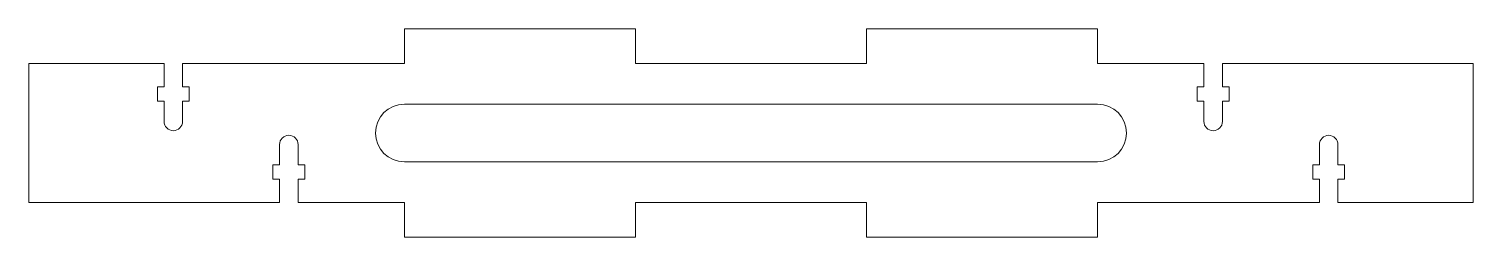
# Model space of a CAD drawing. Header units: millimetres. Extents: x -125 to 125, y -18 to 18.
import ezdxf

# ---------------------------------------------------------------- set-up
doc = ezdxf.new("R2010")
doc.units = ezdxf.units.MM

msp = doc.modelspace()

# ---------------------------------------------------------------- linework, layer by layer
at = {"color": 7, "linetype": 'Continuous', "lineweight": 15}
for p, q in [((-60, 18), (-60, 12)), ((-20, 18), (-60, 18)), ((-20, 12), (-20, 18)), ((20, 18), (20, 12)), ((60, 18), (20, 18)), ((60, 12), (60, 18)), ((-125, 12), (-125, -12)), ((-101.6, 12), (-125, 12)), ((-101.6, 12), (-101.6, 8)), ((-98.4, 8), (-98.4, 12)), ((-60, 12), (-98.4, 12)), ((20, 12), (-20, 12)), ((78.4, 12), (60, 12)), ((78.4, 12), (78.4, 8)), ((81.6, 8), (81.6, 12)), ((125, 12), (81.6, 12)), ((125, -12), (125, 12)), ((-101.6, 8), (-102.75, 8)), ((-102.75, 8), (-102.75, 5.5)), ((-97.25, 8), (-98.4, 8)), ((-97.25, 5.5), (-97.25, 8)), ((78.4, 8), (77.25, 8)), ((77.25, 8), (77.25, 5.5)), ((82.75, 8), (81.6, 8)), ((82.75, 5.5), (82.75, 8)), ((-102.75, 5.5), (-101.6, 5.5)), ((-101.6, 5.5), (-101.6, 2)), ((-98.4, 2), (-98.4, 5.5)), ((-98.4, 5.5), (-97.25, 5.5)), ((60, 5), (-60, 5)), ((77.25, 5.5), (78.4, 5.5)), ((78.4, 5.5), (78.4, 2)), ((81.6, 2), (81.6, 5.5)), ((81.6, 5.5), (82.75, 5.5)), ((-81.6, -2), (-81.6, -5.5)), ((-78.4, -5.5), (-78.4, -2)), ((98.4, -2), (98.4, -5.5)), ((101.6, -5.5), (101.6, -2)), ((-60, -5), (60, -5)), ((-81.6, -5.5), (-82.75, -5.5)), ((-82.75, -5.5), (-82.75, -8)), ((-77.25, -5.5), (-78.4, -5.5)), ((-77.25, -8), (-77.25, -5.5)), ((98.4, -5.5), (97.25, -5.5)), ((97.25, -5.5), (97.25, -8)), ((102.75, -5.5), (101.6, -5.5)), ((102.75, -8), (102.75, -5.5)), ((-82.75, -8), (-81.6, -8)), ((-81.6, -8), (-81.6, -12)), ((-78.4, -8), (-77.25, -8)), ((-78.4, -12), (-78.4, -8)), ((97.25, -8), (98.4, -8)), ((98.4, -8), (98.4, -12)), ((101.6, -12), (101.6, -8)), ((101.6, -8), (102.75, -8)), ((-125, -12), (-81.6, -12)), ((-78.4, -12), (-60, -12)), ((-60, -12), (-60, -18)), ((-20, -12), (20, -12)), ((-20, -18), (-20, -12)), ((20, -12), (20, -18)), ((60, -12), (98.4, -12)), ((60, -18), (60, -12)), ((101.6, -12), (125, -12)), ((-60, -18), (-20, -18)), ((20, -18), (60, -18))]:
    msp.add_line(p, q, dxfattribs=at)
for centre, radius, start, end in [((-60, 0), 5, 90, 270), ((60, 0), 5, 270, 90), ((-100, 2), 1.6, 180, 0), ((80, 2), 1.6, 180, 0), ((-80, -2), 1.6, 0, 180), ((100, -2), 1.6, 0, 180)]:
    msp.add_arc(centre, radius, start, end, dxfattribs=at)

doc.saveas('drawing.dxf')
